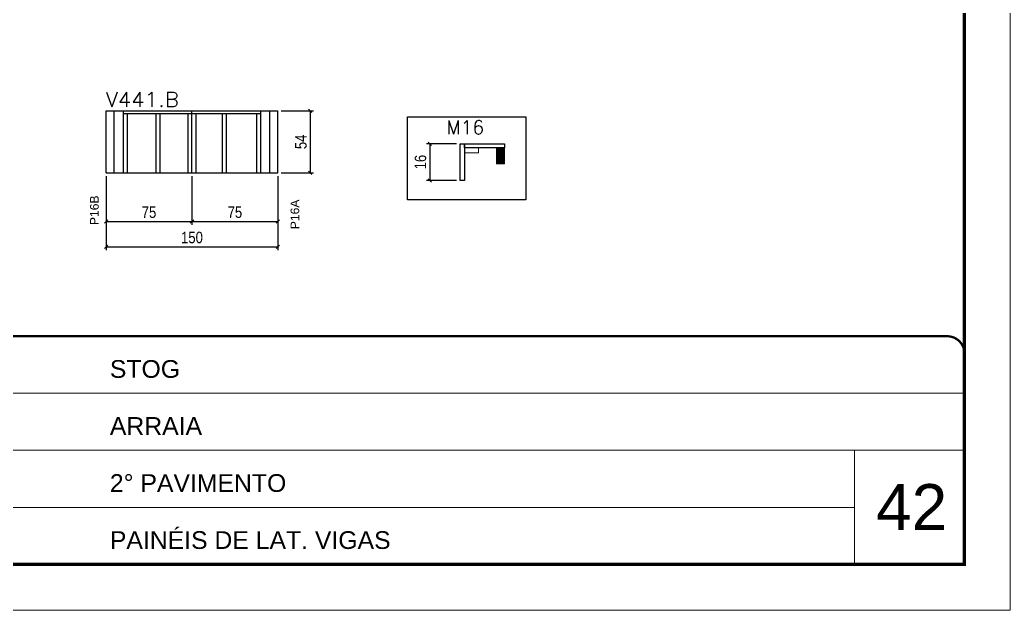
# Model space of a CAD drawing. Extents: x -3394 to 16474, y -5031 to 14397.
# Drawn here: x 6477 to 7342, y 1861 to 2376 of the extents above; entities that cross this region are included whole.
import ezdxf

# ---------------------------------------------------------------- set-up
doc = ezdxf.new("R2010")
doc.units = 0
doc.linetypes.add('CONTINUO', pattern=[0])
doc.linetypes.add('DASHED', pattern=[0.75, 0.5, -0.25])
doc.layers.get('0').update_dxf_attribs({"linetype": 'CONTINUOUS'})
doc.layers.get('Defpoints').update_dxf_attribs({"linetype": 'CONTINUOUS'})
for name, color, linetype in [('5', 5, 'CONTINUOUS'), ('COTA', 241, 'CONTINUOUS'), ('NOMENCLATURA', 7, 'CONTINUOUS'), ('Painéis', 200, 'CONTINUOUS'), ('SARR_2.2x7', 40, 'CONTINUOUS'), ('SARR_3.5x7', 81, 'CONTINUOUS')]:
    doc.layers.add(name, color=color, linetype=linetype)
for name, color, linetype, lineweight in [('CARIMBO', 255, 'CONTINUOUS', 9), ('Folhas', 255, 'CONTINUOUS', 9), ('Madeira', 126, 'CONTINUOUS', 18), ('Sarr 2.2x7', 40, 'CONTINUOUS', 9), ('SARRAFO DE PRESSAO', 251, 'DASHED', 9), ('Texto Seção', 7, 'CONTINUOUS', 15)]:
    doc.layers.add(name, color=color, linetype=linetype, lineweight=lineweight)
doc.styles.add('ARIAL', font='arial.ttf')
doc.styles.add('COTA TECNICA', font='techl___.ttf', dxfattribs={"height": 10})
doc.styles.add('REGUA-120', font='ROMANS.shx', dxfattribs={"height": 15})
doc.styles.get("Standard").update_dxf_attribs({"font": 'ROMANS.SHX'})
doc.dimstyles.new('PAINEL', dxfattribs={"dimtxt": 10, "dimasz": 3, "dimexe": 3, "dimexo": 3, "dimgap": 3, "dimtad": 1, "dimdec": 1, "dimzin": 12, "dimdsep": 46, "dimtxsty": 'COTA TECNICA', "dimblk1": 'OBLIQUE', "dimblk2": 'OBLIQUE', "dimsah": 1, "dimcen": 0.9, "dimclrd": 4, "dimclre": 4, "dimclrt": 240, "dimadec": 1, "dimazin": 3, "dimtfac": 1, "dimtdec": 1, "dimtmove": 0, "dimatfit": 3, "dimfxl": 1, "dimtolj": 1, "dimtzin": 12, "dimarcsym": 0})

# ---------------------------------------------------------------- blocks, each defined once
blk = doc.blocks.new('9999999999')
at = {"color": 30, "linetype": 'CONTINUO'}
for p, q in [((98564.56, 34379.64), (99583.98, 34379.64)), ((98564.56, 34329.83), (99487.98, 34329.83)), ((99583.98, 34329.83), (99487.98, 34329.83)), ((99487.98, 34329.83), (99487.98, 34230.21)), ((98564.56, 34280.02), (99487.98, 34280.02))]:
    blk.add_line(p, q, dxfattribs=at)
at = {"color": 30, "linetype": 'CONTINUO', "const_width": 2}
blk.add_lwpolyline([(99583.98, 34230.21), (99583.98, 34414.45, 0.414214), (99568.98, 34429.45), (98228.98, 34429.45, 0.414214), (98213.98, 34414.45), (98213.98, 34245.21, 0.414214), (98228.98, 34230.21), (99583.98, 34230.21)], format="xyb", dxfattribs=at)
at = {"layer": 'Folhas'}
blk.add_lwpolyline([(98138.98, 34190.21), (99623.98, 34190.21), (99623.98, 35240.21), (98138.98, 35240.21)], close=True, dxfattribs=at)
at = {"layer": 'Folhas', "color": 30, "const_width": 3}
blk.add_lwpolyline([(98213.98, 34230.21), (99583.98, 34230.21), (99583.98, 35200.21), (98213.98, 35200.21)], close=True, dxfattribs=at)
at = {"color": 7, "linetype": 'Continuous', "ltscale": 5, "style": 'ARIAL'}
for s, height, p in [('STOG', 15.483, (98837.68, 34393.13)), ('ARRAIA', 15.483, (98837.68, 34343.32)), ('2° PAVIMENTO', 15.4829, (98837.68, 34293.51)), ('PAINÉIS DE LAT. VIGAS', 15.4829, (98837.68, 34243.7))]:
    blk.add_text(s, height=height, dxfattribs=at).set_placement(p)
blk = doc.blocks.new('_Oblique')
at = {"color": 0, "linetype": 'ByBlock', "lineweight": -2}
blk.add_line((-0.5, -0.5), (0.5, 0.5), dxfattribs=at)
blk = doc.blocks.new('*D935')
at = {"layer": 'Defpoints', "color": 0, "linetype": 'ByBlock', "transparency": 16777216}
for p in [(6861.74, 2268.11), (6835.3, 2236.11), (6861.74, 2236.11)]:
    blk.add_point(p, dxfattribs=at)
at = {"layer": 'Sarr 2.2x7', "color": 4, "linetype": 'ByBlock', "lineweight": -2, "transparency": 16777216}
for p, q in [((6858.74, 2268.11), (6832.3, 2268.11)), ((6835.3, 2268.11), (6835.3, 2236.11)), ((6858.74, 2236.11), (6832.3, 2236.11))]:
    blk.add_line(p, q, dxfattribs=at)
at = {"layer": 'Sarr 2.2x7', "color": 4, "linetype": 'ByBlock', "lineweight": -2, "transparency": 16777216, "xscale": 3, "yscale": 3, "zscale": 3}
for p, rotation in [((6835.3, 2268.11), 90), ((6835.3, 2236.11), 270)]:
    blk.add_blockref('_Oblique', p, dxfattribs=dict(at, rotation=rotation))
at = {"layer": 'Sarr 2.2x7', "color": 240, "linetype": 'ByBlock', "transparency": 16777216, "insert": (6827.19, 2252.11), "char_height": 10, "attachment_point": 5, "rotation": 90, "style": 'COTA TECNICA'}
blk.add_mtext('\\A1;16', dxfattribs=at)
blk = doc.blocks.new('*D936')
at = {"layer": 'COTA', "color": 4, "linetype": 'ByBlock', "lineweight": -2, "transparency": 16777216}
for p, q in [((6552.6, 2239.82), (6552.6, 2175.14)), ((6702.6, 2239.82), (6702.6, 2175.14)), ((6552.6, 2178.14), (6702.6, 2178.14))]:
    blk.add_line(p, q, dxfattribs=at)
at = {"layer": 'Defpoints', "color": 0, "linetype": 'ByBlock', "transparency": 16777216}
for p in [(6552.6, 2242.82), (6702.6, 2242.82), (6702.6, 2178.14)]:
    blk.add_point(p, dxfattribs=at)
at = {"layer": 'COTA', "color": 4, "linetype": 'ByBlock', "lineweight": -2, "transparency": 16777216, "xscale": 3, "yscale": 3, "zscale": 3, "rotation": 180}
blk.add_blockref('_Oblique', (6552.6, 2178.14), dxfattribs=at)
at = {"layer": 'COTA', "color": 4, "linetype": 'ByBlock', "lineweight": -2, "transparency": 16777216, "xscale": 3, "yscale": 3, "zscale": 3}
blk.add_blockref('_Oblique', (6702.6, 2178.14), dxfattribs=at)
at = {"layer": 'COTA', "color": 240, "linetype": 'ByBlock', "transparency": 16777216, "insert": (6627.6, 2186.24), "char_height": 10, "attachment_point": 5, "style": 'COTA TECNICA'}
blk.add_mtext('\\A1;150', dxfattribs=at)
blk = doc.blocks.new('*D928')
at = {"layer": 'COTA', "color": 4, "linetype": 'ByBlock', "lineweight": -2, "transparency": 16777216}
for p, q in [((6705.6, 2296.82), (6733.87, 2296.82)), ((6730.87, 2296.82), (6730.87, 2242.82)), ((6705.6, 2242.82), (6733.87, 2242.82))]:
    blk.add_line(p, q, dxfattribs=at)
at = {"layer": 'Defpoints', "color": 0, "linetype": 'ByBlock', "transparency": 16777216}
for p in [(6702.6, 2296.82), (6702.6, 2242.82), (6730.87, 2242.82)]:
    blk.add_point(p, dxfattribs=at)
at = {"layer": 'COTA', "color": 4, "linetype": 'ByBlock', "lineweight": -2, "transparency": 16777216, "xscale": 3, "yscale": 3, "zscale": 3}
for p, rotation in [((6730.87, 2296.82), 90), ((6730.87, 2242.82), 270)]:
    blk.add_blockref('_Oblique', p, dxfattribs=dict(at, rotation=rotation))
at = {"layer": 'COTA', "color": 240, "linetype": 'ByBlock', "transparency": 16777216, "insert": (6722.76, 2269.82), "char_height": 10, "attachment_point": 5, "rotation": 90, "style": 'COTA TECNICA'}
blk.add_mtext('\\A1;54', dxfattribs=at)
blk = doc.blocks.new('*D937')
at = {"layer": 'COTA', "color": 4, "lineweight": -2, "transparency": 16777216}
for p, q in [((6552.6, 2239.82), (6552.6, 2197.22)), ((6627.6, 2239.82), (6627.6, 2197.22)), ((6552.6, 2200.22), (6627.6, 2200.22))]:
    blk.add_line(p, q, dxfattribs=at)
at = {"layer": 'Defpoints', "color": 0, "transparency": 16777216}
for p in [(6552.6, 2242.82), (6627.6, 2242.82), (6627.6, 2200.22)]:
    blk.add_point(p, dxfattribs=at)
at = {"layer": 'COTA', "color": 4, "lineweight": -2, "transparency": 16777216, "xscale": 3, "yscale": 3, "zscale": 3, "rotation": 180}
blk.add_blockref('_Oblique', (6552.6, 2200.22), dxfattribs=at)
at = {"layer": 'COTA', "color": 4, "lineweight": -2, "transparency": 16777216, "xscale": 3, "yscale": 3, "zscale": 3}
blk.add_blockref('_Oblique', (6627.6, 2200.22), dxfattribs=at)
at = {"layer": 'COTA', "color": 240, "transparency": 16777216, "insert": (6590.1, 2208.33), "char_height": 10, "attachment_point": 5, "style": 'COTA TECNICA'}
blk.add_mtext('\\A1;75', dxfattribs=at)
blk = doc.blocks.new('*D929')
at = {"layer": 'COTA', "color": 4, "lineweight": -2, "transparency": 16777216}
for p, q in [((6627.6, 2239.82), (6627.6, 2197.22)), ((6702.6, 2239.82), (6702.6, 2197.22)), ((6627.6, 2200.22), (6702.6, 2200.22))]:
    blk.add_line(p, q, dxfattribs=at)
at = {"layer": 'Defpoints', "color": 0, "transparency": 16777216}
for p in [(6627.6, 2242.82), (6702.6, 2242.82), (6702.6, 2200.22)]:
    blk.add_point(p, dxfattribs=at)
at = {"layer": 'COTA', "color": 4, "lineweight": -2, "transparency": 16777216, "xscale": 3, "yscale": 3, "zscale": 3, "rotation": 180}
blk.add_blockref('_Oblique', (6627.6, 2200.22), dxfattribs=at)
at = {"layer": 'COTA', "color": 4, "lineweight": -2, "transparency": 16777216, "xscale": 3, "yscale": 3, "zscale": 3}
blk.add_blockref('_Oblique', (6702.6, 2200.22), dxfattribs=at)
at = {"layer": 'COTA', "color": 240, "transparency": 16777216, "insert": (6665.1, 2208.33), "char_height": 10, "attachment_point": 5, "style": 'COTA TECNICA'}
blk.add_mtext('\\A1;75', dxfattribs=at)

msp = doc.modelspace()

# ---------------------------------------------------------------- hatches: boundary and pattern name
at = {"layer": 'Madeira'}
h = msp.add_hatch(dxfattribs=at)
h.set_pattern_fill('ANSI31', color=256, scale=0.2, angle=270, style=0)
h.set_pattern_definition([(315, (23466.7145, -11083.62567), (0.449012806, 0.449012806), [])])
h.paths.add_polyline_path([(6900.7, 2264.51), (6893.7, 2264.51), (6893.7, 2250.51), (6900.7, 2250.51)])

# ---------------------------------------------------------------- linework, layer by layer
at = {"linetype": 'ByBlock'}
msp.add_lwpolyline([(6815.79, 2291.71), (6919.22, 2291.71), (6919.22, 2219.08), (6815.79, 2219.08)], close=True, dxfattribs=at)
at = {"layer": 'Madeira'}
msp.add_lwpolyline([(6900.7, 2264.51), (6893.7, 2264.51), (6893.7, 2250.51), (6900.7, 2250.51)], close=True, dxfattribs=at)
at = {"layer": 'Painéis', "linetype": 'ByBlock'}
for p, q in [((6552.6, 2296.82), (6702.6, 2296.82)), ((6552.6, 2242.82), (6552.6, 2296.82)), ((6627.6, 2242.82), (6627.6, 2296.82)), ((6702.6, 2242.82), (6702.6, 2296.82)), ((6552.6, 2242.82), (6702.6, 2242.82))]:
    msp.add_line(p, q, dxfattribs=at)
at = {"layer": 'Painéis'}
msp.add_lwpolyline([(6865.74, 2236.11), (6861.74, 2236.11), (6861.74, 2268.11), (6865.74, 2268.11)], close=True, dxfattribs=at)
at = {"layer": 'Painéis', "linetype": 'ByBlock'}
msp.add_lwpolyline([(6865.74, 2268.11), (6900.68, 2268.11), (6900.68, 2264.51), (6865.74, 2264.51), (6865.74, 2268.11)], dxfattribs=at)
at = {"layer": 'Sarr 2.2x7', "linetype": 'ByBlock'}
msp.add_lwpolyline([(6865.74, 2264.51), (6877.74, 2264.51), (6877.74, 2260.11), (6865.74, 2260.11), (6865.74, 2264.51)], dxfattribs=at)
at = {"layer": 'SARR_2.2x7', "linetype": 'Continuous'}
for p, q in [((6559.6, 2242.82), (6559.6, 2296.82)), ((6567.6, 2294.62), (6627.6, 2294.62)), ((6627.6, 2294.62), (6687.6, 2294.62)), ((6695.6, 2242.82), (6695.6, 2296.82))]:
    msp.add_line(p, q, dxfattribs=at)
at = {"layer": 'SARR_3.5x7'}
for p, q in [((6567.6, 2296.82), (6567.6, 2242.82)), ((6571.1, 2294.62), (6571.1, 2242.82)), ((6596.1, 2294.62), (6596.1, 2242.82)), ((6599.6, 2294.62), (6599.6, 2242.82)), ((6624.1, 2294.62), (6624.1, 2242.82)), ((6631.1, 2294.62), (6631.1, 2242.82)), ((6654.08, 2294.62), (6654.08, 2242.82)), ((6657.58, 2294.62), (6657.58, 2242.82)), ((6684.1, 2294.62), (6684.1, 2242.82)), ((6687.6, 2296.82), (6687.6, 2242.82)), ((6567.6, 2242.82), (6571.1, 2242.82)), ((6684.1, 2242.82), (6687.6, 2242.82))]:
    msp.add_line(p, q, dxfattribs=at)

# ---------------------------------------------------------------- block references
at = {"layer": 'SARRAFO DE PRESSAO', "color": 6, "linetype": 'ByBlock'}
msp.add_blockref('9999999999', (-92281.77, -32329.4), dxfattribs=at)

# ---------------------------------------------------------------- texts
at = {"layer": '5', "color": 7, "linetype": 'Continuous'}
msp.add_text('M16', height=12, rotation=359.99996, dxfattribs=at).set_placement((6849.83, 2276.49))
at = {"layer": 'CARIMBO', "style": 'ARIAL'}
msp.add_text('42', height=40, dxfattribs=at).set_placement((7225.07, 1930.94))
at = {"layer": 'NOMENCLATURA', "linetype": 'Continuous', "style": 'ARIAL'}
for s, p in [('P16B', (6546.14, 2197.12)), ('P16A', (6721.27, 2193.53))]:
    msp.add_text(s, height=7.567, rotation=90, dxfattribs=at).set_placement(p)
at = {"layer": 'Texto Seção', "style": 'REGUA-120', "width": 1.05}
msp.add_text('V441.B', height=13, dxfattribs=at).set_placement((6552.3, 2300.27))

# ---------------------------------------------------------------- dimensions: what is measured, and where the dimension line sits
at = {"layer": 'COTA', "linetype": 'ByBlock'}
dim = msp.add_linear_dim(base=(6730.87, 2242.82), p1=(6702.6, 2296.82), p2=(6702.6, 2242.82), angle=90, dimstyle='PAINEL', dxfattribs=at)
dim.commit()
dim.dimension.update_dxf_attribs({"geometry": '*D928', "text_midpoint": (6722.76, 2269.82)})
dim = msp.add_linear_dim(base=(6702.6, 2178.14), p1=(6552.6, 2242.82), p2=(6702.6, 2242.82), dimstyle='PAINEL', dxfattribs=at)
dim.commit()
dim.dimension.update_dxf_attribs({"geometry": '*D936', "text_midpoint": (6627.6, 2186.24)})
at = {"layer": 'COTA'}
dim = msp.add_linear_dim(base=(6627.6, 2200.22), p1=(6552.6, 2242.82), p2=(6627.6, 2242.82), dimstyle='PAINEL', dxfattribs=at)
dim.commit()
dim.dimension.update_dxf_attribs({"geometry": '*D937', "text_midpoint": (6590.1, 2208.33)})
dim = msp.add_linear_dim(base=(6702.6, 2200.22), p1=(6627.6, 2242.82), p2=(6702.6, 2242.82), dimstyle='PAINEL', override={"dimtmove": 1}, dxfattribs=at)
dim.commit()
dim.dimension.update_dxf_attribs({"geometry": '*D929', "text_midpoint": (6665.1, 2208.33)})
at = {"layer": 'Sarr 2.2x7', "linetype": 'ByBlock'}
dim = msp.add_linear_dim(base=(6835.3, 2236.11), p1=(6861.74, 2268.11), p2=(6861.74, 2236.11), angle=90, dimstyle='PAINEL', override={"dimlfac": 0.5}, dxfattribs=at)
dim.commit()
dim.dimension.update_dxf_attribs({"geometry": '*D935', "text_midpoint": (6827.19, 2252.11)})

doc.saveas('drawing.dxf')
